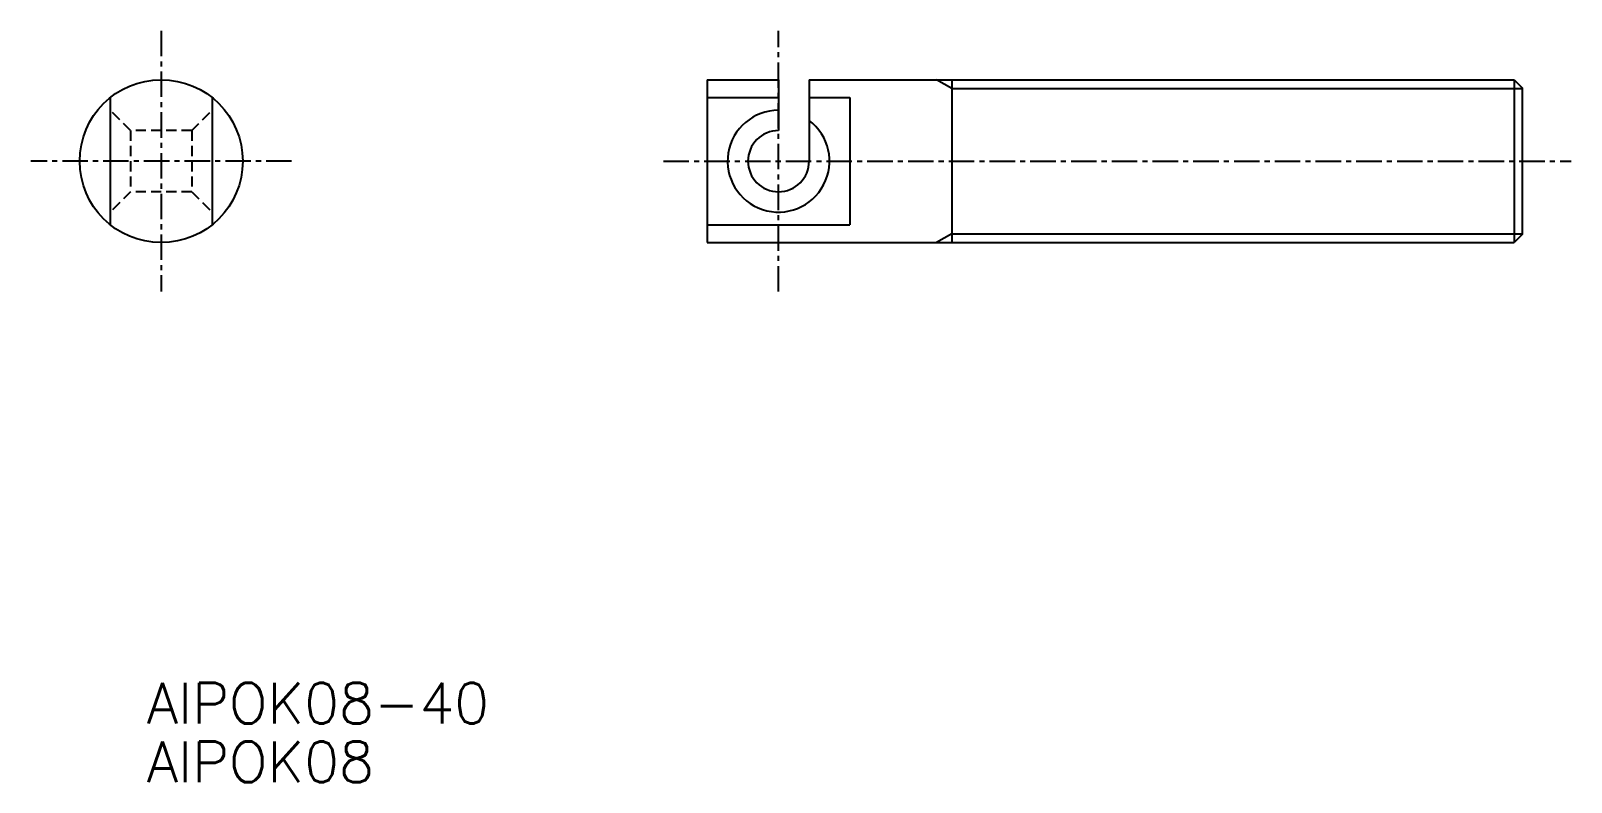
# Model space of a CAD drawing. Extents: x 33.8 to 109.4, y 183 to 219.9.
import ezdxf

# ---------------------------------------------------------------- set-up
doc = ezdxf.new("R2010")
doc.units = 0
doc.linetypes.add('CENTER', pattern=[2, 1.25, -0.25, 0.25, -0.25])
doc.linetypes.add('DASHED', pattern=[0.75, 0.5, -0.25])
doc.layers.get('0').update_dxf_attribs({"linetype": 'CONTINUOUS'})
doc.layers.add('CENTER', color=1, linetype='CENTER')
doc.styles.get("Standard").update_dxf_attribs({"font": 'txt.shx', "bigfont": 'extfont.shx'})

msp = doc.modelspace()

# ---------------------------------------------------------------- linework, layer by layer
at = {"color": 7, "linetype": 'CONTINUOUS'}
for p, q in [((67.023, 217.489), (67.023, 209.489)), ((67.023, 217.489), (70.523, 217.489)), ((70.523, 217.489), (70.523, 214.989)), ((72.023, 217.489), (106.623, 217.489)), ((72.023, 217.489), (72.023, 213.489)), ((79.023, 217.489), (79.023, 209.489)), ((106.623, 217.489), (106.623, 209.489)), ((106.623, 217.489), (107.023, 217.089)), ((107.023, 217.089), (107.023, 209.889)), ((37.727, 216.611), (37.727, 210.366)), ((42.727, 216.611), (42.727, 210.366)), ((67.023, 216.611), (70.523, 216.611)), ((72.023, 216.611), (74.023, 216.611)), ((74.023, 216.611), (74.023, 210.366)), ((67.023, 210.366), (74.023, 210.366)), ((67.023, 209.489), (106.623, 209.489)), ((107.023, 209.889), (106.623, 209.489))]:
    msp.add_line(p, q, dxfattribs=at)
at = {"color": 3, "linetype": 'CONTINUOUS'}
for p, q in [((79.023, 217.055), (78.273, 217.489)), ((79.023, 217.055), (107.023, 217.055)), ((79.023, 209.922), (78.273, 209.489)), ((79.023, 209.922), (107.023, 209.922))]:
    msp.add_line(p, q, dxfattribs=at)
msp.add_line((42.727, 216.611), (42.727, 210.366))
at = {"color": 3, "linetype": 'DASHED'}
for p, q in [((38.727, 214.989), (37.727, 215.989)), ((41.727, 214.989), (42.727, 215.989)), ((41.727, 214.989), (38.727, 214.989)), ((38.727, 214.989), (38.727, 211.989)), ((41.727, 214.989), (41.727, 211.989)), ((38.727, 211.989), (37.727, 210.989)), ((41.727, 211.989), (38.727, 211.989)), ((41.727, 211.989), (42.727, 210.989))]:
    msp.add_line(p, q, dxfattribs=at)
at = {"color": 7, "linetype": 'CONTINUOUS'}
msp.add_circle((40.227, 213.489), 4, dxfattribs=at)
msp.add_arc((70.523, 213.489), 2.5, 90, 53.1301)
msp.add_arc((70.523, 213.489), 1.5, 90, 0, dxfattribs=at)
at = {"layer": 'CENTER', "color": 1, "linetype": 'CENTER'}
for p, q in [((40.227, 219.889), (40.227, 207.089)), ((70.523, 207.089), (70.523, 219.889)), ((46.627, 213.489), (33.827, 213.489)), ((64.878, 213.489), (109.423, 213.489))]:
    msp.add_line(p, q, dxfattribs=at)

# ---------------------------------------------------------------- texts
for s, p in [('AIPOK08-40', (39.525, 185.884)), ('AIPOK08', (39.525, 183.003))]:
    msp.add_text(s, height=2).set_placement(p)

doc.saveas('drawing.dxf')
